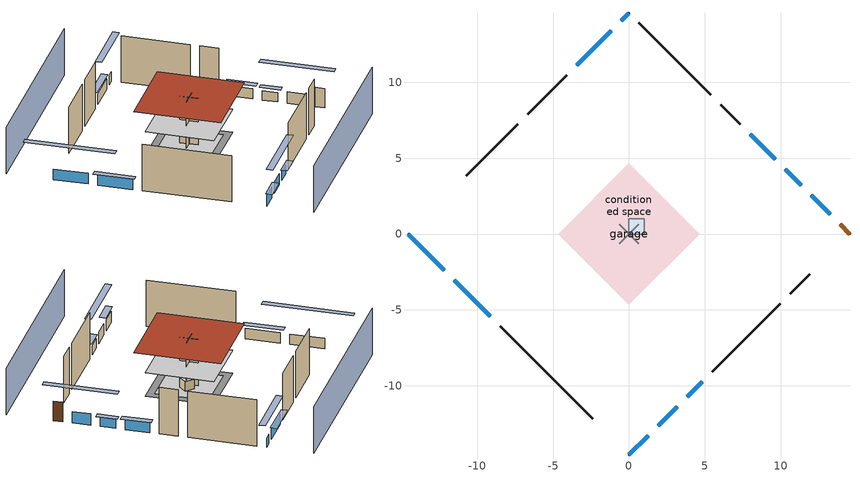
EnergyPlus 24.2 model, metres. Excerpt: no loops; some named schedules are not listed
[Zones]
central ac and furnace airloop ret air zone
 floor adiabatic (AdiabaticConst): 0,0 0,1 1,1 1,0 z0
 wall adiabatic (AdiabaticConst): 0,1 0,0 1,0 1,1 0,1 z0:1
 ceiling adiabatic (AdiabaticConst): 1,0 1,1 0,1 0,0 z1
conditioned space
 floor to garage (Floor1 construction): -3.66,0 0,3.66 3.66,0 0,-3.66 z0
 floor adiabatic (AdiabaticFloorConstruction): -4.67,0 0,4.67 4.67,0 0,-4.67 z2.44
 floor foundation (Slab2 construction): -4.67,0 0,4.67 4.67,0 0,-4.67 z0
 wall outside (AdiabaticWallConstruction 1): 14.58,0 13.93,0.65 z0:2.03
 wall outside (AdiabaticWallConstruction): -14.57,0 -12.19,-2.39 / -11.53,-3.05 -9.14,-5.43 z0:1.1; 0,-14.58 1.26,-13.31 / 1.92,-12.66 3.18,-11.4 z0:1.16; 0,14.58 -0.53,14.05 / 11.36,3.22 10.32,4.26 z0:0.98; -1.18,13.39 -3.44,11.14 / 9.66,4.91 7.98,6.59 z0:1.07; 13.27,1.3 12.01,2.56 z0:1.19; 3.83,-10.74 4.83,-9.74 z0:0.95
 wall outside (Wall3 construction): -8.48,-6.09 -2.39,-12.18 z0:4.88
 wall outside (Wall4 construction): -7.34,7.24 -10.72,3.86 z0:4.88
 wall outside (Wall7 construction): 5.38,9.2 0.66,13.92 z0:4.88
 wall outside (Wall8 construction): 5.49,-9.08 9.97,-4.6 z0:4.88
 wall to garage (Wall5 construction): 0.65,-0.65 -0.65,0.65 z0:4.88
 wall to garage (Wall6 construction): 0.65,0.65 -0.65,-0.65 z0:4.88
 window (WindowConstruction): -14.57,0 -12.19,-2.39 z0:1.1
 window (WindowConstruction 9): 0,-14.57 1.26,-13.32 z0:1.16
 window (WindowConstruction 1): -11.53,-3.05 -9.14,-5.43 z0:1.1
 window (WindowConstruction 2): 0,14.57 -0.53,14.05 z0:0.98
 window (WindowConstruction 3): -1.18,13.39 -3.44,11.14 z0:1.07
 window (WindowConstruction 4): 13.27,1.3 12.01,2.56 z0:1.19
 window (WindowConstruction 5): 11.35,3.22 10.32,4.26 z0:0.98
 window (WindowConstruction 6): 9.66,4.91 7.99,6.59 z0:1.07
 window (WindowConstruction 7): 1.92,-12.66 3.18,-11.4 z0:1.16
 window (WindowConstruction 8): 3.83,-10.74 4.83,-9.74 z0:0.94
 door (Door): 14.57,0 13.93,0.65 z0:2.03
 ceiling adiabatic (AdiabaticFloorConstruction): 0,-4.67 4.67,0 0,4.67 -4.67,0 z2.44
 roof outside (Roof1 construction): 0,5.93 -5.93,0 0,-5.93 5.93,0 z4.88
garage
 floor foundation (Slab1 construction): -3.66,0 0,3.66 3.66,0 0,-3.66 z0
 wall outside (Wall1 construction): -4.09,10.48 -6.68,7.9 z0:4.88
 wall outside (Wall2 construction): 7.33,7.25 6.04,8.54 z0:4.88
 wall outside (Wall9 construction): 10.63,-3.95 11.92,-2.65 z0:4.88
shading: 3.23,-17.81 17.81,-3.23 / -3.23,17.81 -17.81,3.23 z0:4.88; -10.25,-4.33 -16.51,1.94 -16.95,1.51 -10.68,-4.76 z3.84; 1.47,-13.1 -0.22,-14.79 0.22,-15.22 1.91,-13.53 z1.46; -8.92,-5.65 -11.74,-2.83 -12.18,-3.26 -9.36,-6.08 z1.4; -2.47,12.11 1.94,16.51 1.51,16.95 -2.9,12.54 z3.72; -3.65,10.92 -0.97,13.61 -1.4,14.04 -4.08,11.35 z1.37; 10.07,4.5 15.21,-0.64 15.64,-0.21 10.5,4.93 z3.93; 10.1,4.47 11.57,3 12,3.44 10.53,4.9 z1.28; 7.77,6.8 9.88,4.7 10.31,5.13 8.2,7.24 z1.37; 5.11,-9.46 -0.02,-14.6 0.41,-15.03 5.55,-9.89 z3.9; 5.05,-9.53 3.62,-10.96 4.05,-11.39 5.48,-9.96 z1.25
[Building]
Building 1: Terrain=Suburbs
[Site:Location]
Portland Intl Arpt_OR: Latitude {deg}=45.59; Longitude {deg}=-122.6; Time Zone {hr}=-8; Elevation {m}=33; Keep Site Location Information=Yes
[Site:GroundTemperature:Shallow]
10.2558, 8.96328, 8.85977, 9.47314, 11.9355, 14.3863, 16.5111, 17.8571, 17.9714, 16.8767, 14.8061, 12.4304
[Site:WaterMainsTemperature]
Calculation Method=Schedule; Temperature Schedule=mains temperature schedule
[Material] Roughness=Rough; Thermal Absorptance=0.9
Name | Thickness {m} | Conductivity {W/m-K} | Density {kg/m3} | Specific Heat {J/kg-K} | Solar Absorptance | Visible Absorptance
concrete 4.0 in. | 0.1016 | 1.803125 | 2242.8 | 837.4 | 0.7 | 0.7
door material | 0.04445 | 0.0612267 | 512.64 | 1214.23 | 0.7 | 0.7
exterior vertical ins; exterior vertical ins 1; roof rigid ins; wall rigid ins; wall rigid ins 1 | 0.051816 | 0.029427 | 32.04 | 1214.23 | 0.7 | 0.7
floor covering | 0.0127 | 0.0433444 | 54.468 | 1339.84 | 0.6 | 0.6
floor covering 1 | 0.0127 | 0.0450781 | 54.468 | 1339.84 | 0.9 | 0.9
floor rigid ins; wall rigid ins 2 | 0.512978 | 0.029427 | 32.04 | 1214.23 | 0.7 | 0.7
floor stud and cavity | 0.1397 | 0.923637 | 92.3553 | 1139.71 | 0.7 | 0.7
floor stud and cavity 1 | 0.1397 | 1.75129 | 37.0049 | 1207.88 | 0.7 | 0.7
furniture material conditioned space 1; furniture material garage 1 | 0.1524 | 0.115458 | 640.8 | 1214.23 | 0.6 | 0.6
gypsum board | 0.0127 | 0.160291 | 801 | 837.4 | 0.6 | 0.6
osb sheathing 0.5 in. | 0.0127 | 0.115458 | 512.64 | 1214.23 | 0.7 | 0.7
osb sheathing 0.75 in. | 0.01905 | 0.115458 | 512.64 | 1214.23 | 0.7 | 0.7
roof stud and cavity | 0.2032 | 0.132304 | 78.34581 | 1123.46 | 0.7 | 0.7
slate or tile shingles | 0.01905 | 0.840978 | 1899.972 | 799.717 | 0.75 | 0.75
wall stud and cavity | 0.1397 | 0.727959 | 139.0536 | 1170.24 | 0.6 | 0.6
wall stud and cavity 1 | 0.1397 | 0.0782429 | 139.0536 | 1170.24 | 0.7 | 0.7
wall stud and cavity 2 | 0.1397 | 0.744709 | 139.0536 | 1170.24 | 0.7 | 0.7
wall stud and cavity 3 | 0.0889 | 0.380278 | 52.3479 | 1209.89 | 0.7 | 0.7
wall stud and cavity 4 | 0.0889 | 0.391764 | 83.0341 | 1211.67 | 0.7 | 0.7
wood siding | 0.0254 | 0.102417 | 544.68 | 1172.36 | 0.85 | 0.85
wood siding 1; wood siding 2 | 0.0254 | 0.102417 | 544.68 | 1172.36 | 0.7 | 0.7
[Material:NoMass]
Adiabatic: Roughness=Rough; Thermal Resistance {m2-K/W}=176.1; Thermal Absorptance=0.9; Solar Absorptance=0.7; Visible Absorptance=0.7
[WindowMaterial:SimpleGlazingSystem]
WindowMaterial: U-Factor {W/m2-K}=4.76952; Solar Heat Gain Coefficient=0.63
[Construction]
AdiabaticConst: Adiabatic
AdiabaticFloorConstruction: floor stud and cavity 1, floor rigid ins, osb sheathing 0.75 in., floor covering
AdiabaticWallConstruction: wood siding 1, wall rigid ins 2, wall stud and cavity 3, gypsum board
AdiabaticWallConstruction 1: wood siding 2, wall rigid ins 2, wall stud and cavity 3, gypsum board
Door: door material
Floor1 construction: floor stud and cavity, osb sheathing 0.75 in., floor covering
furniture construction conditioned space 1: furniture material conditioned space 1
furniture construction garage 1: furniture material garage 1
PartitionWallConstruction: gypsum board, wall stud and cavity 4, gypsum board
Roof1 construction: slate or tile shingles, roof rigid ins, osb sheathing 0.75 in., roof stud and cavity, gypsum board
Slab1 construction: concrete 4.0 in.
Slab2 construction: concrete 4.0 in., floor covering 1
Wall1 construction; Wall2 construction; Wall9 construction: wood siding, osb sheathing 0.5 in., wall stud and cavity
Wall3 construction; Wall4 construction; Wall7 construction; Wall8 construction: wood siding, osb sheathing 0.5 in., wall stud and cavity 1, gypsum board
Wall5 construction: wall rigid ins, osb sheathing 0.5 in., wall stud and cavity 2, gypsum board
Wall6 construction: wall rigid ins 1, osb sheathing 0.5 in., wall stud and cavity 2, gypsum board
WindowConstruction; WindowConstruction 1; WindowConstruction 2; WindowConstruction 3; WindowConstruction 4; WindowConstruction 5; WindowConstruction 6; WindowConstruction 7; WindowConstruction 8; WindowConstruction 9: WindowMaterial
[Zone] Multiplier=1
Name | Volume {m3} | Part of Total Floor Area
central ac and furnace airloop ret air zone | 1 | No
conditioned space | 278.185 | Yes
garage | 65.242 | Yes
[Space]
Name | Zone | Space Type | Volume {m3}
central ac and furnace airloop ret air space | central ac and furnace airloop ret air zone | Plenum Space Type
conditioned space 1 | conditioned space |  | 278.185
garage 1 | garage |  | 65.242
[SpaceList]
Plenum Space Type: central ac and furnace airloop ret air space
[OtherEquipment] Design Level Calculation Method=EquipmentLevel
Name | Fuel Type | Zone or ZoneList or Space or SpaceList | Schedule | Design Level {W} | Fraction Latent | Fraction Radiant | Fraction Lost
central ac and furnace airloop_0 RetCondToRP; central ac and furnace airloop_0 RetSensLkToRP | None | central ac and furnace airloop ret air space | Always On Discrete | 0 | 0 | 0 | 0
central ac and furnace airloop_0 RetLatLkToRP | None | central ac and furnace airloop ret air space | Always On Discrete | 0 | 1 | 0 | 0
central ac and furnace airloop_0 SupCondToLv; central ac and furnace airloop_0 SupSensLkToCond; mech vent house fan sensible load | None | conditioned space 1 | Always On Discrete | 0 | 0 | 0 | 0
central ac and furnace airloop_0 SupLatLkToCond; mech vent house fan latent load | None | conditioned space 1 | Always On Discrete | 0 | 1 | 0 | 0
clothes dryer 1 | Electricity | conditioned space 1 | clothes_dryer | 0 | 0.015 | 0.081 | 0.85
cooking range 1 | NaturalGas | conditioned space 1 | cooking_range | 1796.58 | 0.16 | 0.384 | 0.2
general water use latent | None | conditioned space 1 | general water use schedule | 117.996 | 1 | 0 | 0
general water use sensible | None | conditioned space 1 | general water use schedule | -116.29 | 0 | 0.6 | 0
central ac and furnace airloop_0 RetCondToDZ; central ac and furnace airloop_0 SupCondToDZ; central ac and furnace airloop_0 SupSensLkToDZ; water heater sens | None | garage 1 | Always On Discrete | 0 | 0 | 0 | 0
central ac and furnace airloop_0 SupLatLkToDZ; water heater lat | None | garage 1 | Always On Discrete | 0 | 1 | 0 | 0
water heater energy adjustment1 | Electricity | garage 1 | Always On Discrete | 0.01 | 0 | 0 | 1
[SurfaceProperty:ExposedFoundationPerimeter] Exposed Perimeter Calculation Method=TotalExposedPerimeter
Name | Total Exposed Perimeter {m}
Slab2 | 24.20112
Slab1 | 14.6304
[SurfaceProperty:IncidentSolarMultiplier] Incident Solar Multiplier=1; Incident Solar Multiplier Schedule=trans schedule winter=0.85 summer=0.7
Window1; Window10; Window2; Window3; Window4; Window5; Window6; Window7; Window8; Window9
[InternalMass]
Name | Construction | Zone or ZoneList | Space or SpaceList | Surface Area {m2}
furniture mass conditioned space 1 | furniture construction conditioned space 1 | conditioned space | conditioned space 1 | 45.63397
partition wall mass | PartitionWallConstruction | conditioned space | conditioned space 1 | 114.085
furniture mass garage 1 | furniture construction garage 1 | garage | garage 1 | 2.67561
[Lights] Design Level Calculation Method=LightingLevel; Return Air Fraction=0; Fraction Radiant=0.6; Fraction Visible=0.2; Fraction Replaceable=1
Name | Zone or ZoneList or Space or SpaceList | Schedule | Lighting Level {W}
interior lighting | conditioned space 1 | lighting_interior | 738.804
garage lighting | garage 1 | lighting_garage | 47.903
[People]
occupants: Zone or ZoneList or Space or SpaceList=conditioned space 1; Number of People Schedule=occupants; Number of People Calculation Method=People; Number of People=6; Fraction Radiant=0.314171; Sensible Heat Fraction=0.56303; Activity Level Schedule=occupants activity schedule; Carbon Dioxide Generation Rate {m3/s-W}=0; Enable ASHRAE 55 Comfort Warnings=No; Mean Radiant Temperature Calculation Type=EnclosureAveraged
[ElectricEquipment] Zone or ZoneList or Space or SpaceList=conditioned space 1; Design Level Calculation Method=EquipmentLevel
Name | Schedule | Design Level {W} | Fraction Latent | Fraction Radiant | Fraction Lost
ceiling fan | ceiling_fan | 18.3232 | 0 | 0.558 | 0
clothes dryer | clothes_dryer | 5237.44 | 0.015 | 0.081 | 0.85
clothes washer | clothes_washer | 465.987 | 0.03 | 0.162 | 0.7
cooking range | cooking_range | 61.3017 | 0.16 | 0.384 | 0.2
dishwasher | dishwasher | 548.553 | 0.3 | 0.18 | 0.4
fridge | fridge schedule | 54.7945 | 0 | 0.6 | 0
mech vent bath fan 0 | mech vent bath fan 0 schedule | 30 | 0 | 0 | 1
mech vent house fan | mech vent house fan schedule | 0 | 0 | 0 | 1
mech vent house fan cfis | mech vent house fan cfis schedule | 0 | 0 | 0 | 0
mech vent range fan 0 | mech vent range fan 0 schedule | 30 | 0 | 0 | 1
misc permanent spa heater | misc permanent spa heater schedule | 584.841 | 0 | 0 | 1
misc permanent spa pump | misc permanent spa pump schedule | 611.601 | 0 | 0 | 1
misc plug loads | plug_loads_other | 459.456 | 0.021 | 0.558 | 0.049
misc tv | plug_loads_tv | 592.546 | 0 | 0.6 | 0
whole house fan | Always On Discrete | 0 | 0 | 0 | 1
[ZoneInfiltration:DesignFlowRate] Schedule=Always On Discrete; Design Flow Rate Calculation Method=Flow/Zone; Design Flow Rate {m3/s}=0
Name | Zone or ZoneList or Space or SpaceList
infil flow; natural vent flow; whole house fan flow | conditioned space 1
garage 1 duct leakage imbalance infil flow | garage 1
[ZoneMixing] Schedule=Always On Continuous; Design Flow Rate Calculation Method=Flow/Zone; Design Flow Rate {m3/s}=0
Name | Zone or Space | Source Zone or Space
central ac and furnace airloop_0 ZoneMixDZToCond mix | conditioned space | garage
central ac and furnace airloop_0 ZoneMixCondToDZ mix | garage | conditioned space
[ZoneInfiltration:EffectiveLeakageArea]
infil garage 1: Zone or Space=garage 1; Schedule=Always On Discrete; Effective Air Leakage Area {cm2}=135.918; Stack Coefficient=0.000129147; Wind Coefficient=4.38083e-05
[AvailabilityManager:Scheduled]
central ac and furnace airloop Availability Manager: Schedule=Always On Discrete
[AirLoopHVAC:ReturnPlenum]
Air Loop HVAC Return Plenum 1: Zone=central ac and furnace airloop ret air zone
[WaterUse:Equipment]
dishwasher: Peak Flow Rate {m3/s}=4.69127e-06; Flow Rate Fraction Schedule=hot_water_dishwasher
[Foundation:Kiva] Exterior Vertical Insulation Depth {m}=0.6096; Wall Height Above Grade {m}=0.1016; Wall Depth Below Slab {m}=0.2032
Name | Initial Indoor Air Temperature {C} | Exterior Vertical Insulation Material
Foundation Kiva 1 | 13.4258 | exterior vertical ins
Foundation Kiva 2 | 15 | exterior vertical ins 1
[Foundation:Kiva:Settings]
Soil Conductivity {W/m-K}=1.3848; Soil Density {kg/m3}=1842.3; Soil Specific Heat {J/kg-K}=418.7; Ground Solar Absorptivity=0.9; Ground Thermal Absorptivity=0.9; Ground Surface Roughness {m}=0.03; Far-Field Width {m}=40; Deep-Ground Boundary Condition=ZeroFlux; Deep-Ground Depth {m}=40; Minimum Cell Dimension {m}=0.2; Maximum Cell Growth Coefficient=3; Simulation Timestep=Timestep
[Exterior:Lights]
exterior lighting: Schedule=exterior lighting schedule; Design Level {W}=37.1441
[EnergyManagementSystem:GlobalVariable]
central_ac_and_furnace_airloop_0_DuctImbalLkExhFanEquivCond
central_ac_and_furnace_airloop_0_DuctImbalLkExhFanEquivDZ
central_ac_and_furnace_airloop_0_DuctImbalLkSupFanEquivCond
central_ac_and_furnace_airloop_0_DuctImbalLkSupFanEquivDZ
central_ac_and_furnace_airloop_0_DZ_T
central_ac_and_furnace_airloop_0_DZ_W
central_ac_and_furnace_airloop_0_RetCondToDZ
central_ac_and_furnace_airloop_0_RetCondToRP
central_ac_and_furnace_airloop_0_RetLatLkToRP
central_ac_and_furnace_airloop_0_RetSensLkToRP
central_ac_and_furnace_airloop_0_SupCondToDZ
central_ac_and_furnace_airloop_0_SupCondToLv
central_ac_and_furnace_airloop_0_SupLatLkToCond
central_ac_and_furnace_airloop_0_SupLatLkToDZ
central_ac_and_furnace_airloop_0_SupSensLkToCond
central_ac_and_furnace_airloop_0_SupSensLkToDZ
central_ac_and_furnace_airloop_0_ZoneMixCondToDZ
central_ac_and_furnace_airloop_0_ZoneMixDZToCond
central_ac_and_furnace_airloop_AH_MFR
central_ac_and_furnace_airloop_AH_Tout
central_ac_and_furnace_airloop_AH_VFR
central_ac_and_furnace_airloop_AH_Wout
central_ac_and_furnace_airloop_Fan_RTF
central_ac_and_furnace_airloop_RA_T
central_ac_and_furnace_airloop_Ra_W
infil_program_Qfan
infil_program_Qinf
natural_vent_program_Qnv
natural_vent_program_Qwhf
[EnergyManagementSystem:Sensor]
Name | Output:Variable or Output:Meter Index Key | Output:Variable or Output:Meter
airflow_gain | infil flow | Infiltration Sensible Heat Gain Energy
airflow_gain_1 | natural vent flow | Infiltration Sensible Heat Gain Energy
airflow_gain_2 | whole house fan flow | Infiltration Sensible Heat Gain Energy
airflow_loss | infil flow | Infiltration Sensible Heat Loss Energy
airflow_loss_1 | natural vent flow | Infiltration Sensible Heat Loss Energy
airflow_loss_2 | whole house fan flow | Infiltration Sensible Heat Loss Energy
central_ac_and_furnace_airloop_0_DZ_T_s | garage | Zone Air Temperature
central_ac_and_furnace_airloop_0_DZ_W_s | garage | Zone Mean Air Humidity Ratio
central_ac_and_furnace_airloop_AH_MFR_s | Node 5 | System Node Mass Flow Rate
central_ac_and_furnace_airloop_AH_Tout_s | Node 5 | System Node Temperature
central_ac_and_furnace_airloop_AH_VFR_s | Node 5 | System Node Current Density Volume Flow Rate
central_ac_and_furnace_airloop_AH_Wout_s | Node 5 | System Node Humidity Ratio
central_ac_and_furnace_airloop_RA_T_s | Node 8 | System Node Temperature
central_ac_and_furnace_airloop_Ra_W_s | Node 8 | System Node Humidity Ratio
clg_load_cond |  | Cooling:EnergyTransfer:Zone:CONDITIONED SPACE
clg_load_duct |  | Cooling:EnergyTransfer:Zone:CENTRAL AC AND FURNACE AIRLOOP RET AIR ZONE
clg_sp_s; clg_sp_s_1 | cooling setpoint | Schedule Value
clothes_dryer_exhaust_0_sch_s | clothes_dryer | Schedule Value
cool_season | cooling season schedule | Schedule Value
ducts_conv | central ac and furnace airloop_0 RetCondToRP | Other Equipment Convective Heating Energy
ducts_conv_1 | central ac and furnace airloop_0 RetLatLkToRP | Other Equipment Convective Heating Energy
ducts_conv_2 | central ac and furnace airloop_0 RetSensLkToRP | Other Equipment Convective Heating Energy
ducts_conv_3 | central ac and furnace airloop_0 SupCondToLv | Other Equipment Convective Heating Energy
ducts_conv_4 | central ac and furnace airloop_0 SupLatLkToCond | Other Equipment Convective Heating Energy
ducts_conv_5 | central ac and furnace airloop_0 SupSensLkToCond | Other Equipment Convective Heating Energy
ducts_rad | central ac and furnace airloop_0 RetCondToRP | Other Equipment Radiant Heating Energy
ducts_rad_1 | central ac and furnace airloop_0 RetLatLkToRP | Other Equipment Radiant Heating Energy
ducts_rad_2 | central ac and furnace airloop_0 RetSensLkToRP | Other Equipment Radiant Heating Energy
ducts_rad_3 | central ac and furnace airloop_0 SupCondToLv | Other Equipment Radiant Heating Energy
ducts_rad_4 | central ac and furnace airloop_0 SupLatLkToCond | Other Equipment Radiant Heating Energy
ducts_rad_5 | central ac and furnace airloop_0 SupSensLkToCond | Other Equipment Radiant Heating Energy
htg_load_cond |  | Heating:EnergyTransfer:Zone:CONDITIONED SPACE
htg_load_duct |  | Heating:EnergyTransfer:Zone:CENTRAL AC AND FURNACE AIRLOOP RET AIR ZONE
htg_sp_s; htg_sp_s_1 | heating setpoint | Schedule Value
ig_ee_conv | ceiling fan | Electric Equipment Convective Heating Energy
ig_ee_conv_1 | clothes dryer | Electric Equipment Convective Heating Energy
ig_ee_conv_10 | whole house fan | Electric Equipment Convective Heating Energy
ig_ee_conv_3 | cooking range | Electric Equipment Convective Heating Energy
ig_ee_conv_4 | dishwasher | Electric Equipment Convective Heating Energy
ig_ee_conv_5 | fridge | Electric Equipment Convective Heating Energy
ig_ee_conv_6 | misc permanent spa heater | Electric Equipment Convective Heating Energy
ig_ee_conv_7 | misc permanent spa pump | Electric Equipment Convective Heating Energy
ig_ee_conv_8 | misc plug loads | Electric Equipment Convective Heating Energy
ig_ee_conv_9 | misc tv | Electric Equipment Convective Heating Energy
ig_ee_rad | ceiling fan | Electric Equipment Radiant Heating Energy
ig_ee_rad_1 | clothes dryer | Electric Equipment Radiant Heating Energy
ig_ee_rad_10 | whole house fan | Electric Equipment Radiant Heating Energy
ig_ee_rad_3 | cooking range | Electric Equipment Radiant Heating Energy
ig_ee_rad_4 | dishwasher | Electric Equipment Radiant Heating Energy
ig_ee_rad_5 | fridge | Electric Equipment Radiant Heating Energy
ig_ee_rad_6 | misc permanent spa heater | Electric Equipment Radiant Heating Energy
ig_ee_rad_7 | misc permanent spa pump | Electric Equipment Radiant Heating Energy
ig_ee_rad_8 | misc plug loads | Electric Equipment Radiant Heating Energy
ig_ee_rad_9 | misc tv | Electric Equipment Radiant Heating Energy
ig_lgt_conv | interior lighting | Lights Convective Heating Energy
ig_lgt_rad | interior lighting | Lights Radiant Heating Energy
ig_lgt_vis | interior lighting | Lights Visible Radiation Heating Energy
ig_oe_conv | clothes dryer 1 | Other Equipment Convective Heating Energy
ig_oe_conv_1 | cooking range 1 | Other Equipment Convective Heating Energy
ig_oe_conv_2 | general water use latent | Other Equipment Convective Heating Energy
ig_oe_conv_3 | general water use sensible | Other Equipment Convective Heating Energy
ig_oe_rad | clothes dryer 1 | Other Equipment Radiant Heating Energy
ig_oe_rad_1 | cooking range 1 | Other Equipment Radiant Heating Energy
ig_oe_rad_2 | general water use latent | Other Equipment Radiant Heating Energy
ig_oe_rad_3 | general water use sensible | Other Equipment Radiant Heating Energy
ig_ppl_conv | occupants | People Convective Heating Energy
ig_ppl_rad | occupants | People Radiant Heating Energy
im_conv | furniture mass conditioned space 1 | Surface Inside Face Convection Heat Gain Energy
im_conv_1 | partition wall mass | Surface Inside Face Convection Heat Gain Energy
im_ig | furniture mass conditioned space 1 | Surface Inside Face Internal Gains Radiation Heat Gain Energy
im_ig_1 | partition wall mass | Surface Inside Face Internal Gains Radiation Heat Gain Energy
im_lgt | furniture mass conditioned space 1 | Surface Inside Face Lights Radiation Heat Gain Energy
im_lgt_1 | partition wall mass | Surface Inside Face Lights Radiation Heat Gain Energy
im_sol | furniture mass conditioned space 1 | Surface Inside Face Solar Radiation Heat Gain Energy
im_sol_1 | partition wall mass | Surface Inside Face Solar Radiation Heat Gain Energy
im_surf | furniture mass conditioned space 1 | Surface Inside Face Net Surface Thermal Radiation Heat Gain Energy
im_surf_1 | partition wall mass | Surface Inside Face Net Surface Thermal Radiation Heat Gain Energy
mech_vent_bath_fan_0_sch_s | mech vent bath fan 0 schedule | Schedule Value
mech_vent_range_fan_0_sch_s | mech vent range fan 0 schedule | Schedule Value
mv_conv | mech vent bath fan 0 | Electric Equipment Convective Heating Energy
mv_conv_1 | mech vent house fan | Electric Equipment Convective Heating Energy
mv_conv_2 | mech vent house fan cfis | Electric Equipment Convective Heating Energy
mv_conv_3 | mech vent range fan 0 | Electric Equipment Convective Heating Energy
mv_conv_4 | mech vent house fan latent load | Other Equipment Convective Heating Energy
mv_conv_5 | mech vent house fan sensible load | Other Equipment Convective Heating Energy
mv_rad | mech vent bath fan 0 | Electric Equipment Radiant Heating Energy
mv_rad_1 | mech vent house fan | Electric Equipment Radiant Heating Energy
mv_rad_2 | mech vent house fan cfis | Electric Equipment Radiant Heating Energy
mv_rad_3 | mech vent range fan 0 | Electric Equipment Radiant Heating Energy
mv_rad_4 | mech vent house fan latent load | Other Equipment Radiant Heating Energy
mv_rad_5 | mech vent house fan sensible load | Other Equipment Radiant Heating Energy
natural_vent_s | natural vent schedule | Schedule Value
out_pb_s |  | Site Outdoor Air Barometric Pressure
out_wt_s |  | Site Outdoor Air Humidity Ratio
site_vw_s |  | Site Wind Speed
ss_back_out | Window1 | Surface Window Shortwave from Zone Back Out Window Heat Transfer Rate
ss_back_out_1 | Window10 | Surface Window Shortwave from Zone Back Out Window Heat Transfer Rate
ss_back_out_2 | Window2 | Surface Window Shortwave from Zone Back Out Window Heat Transfer Rate
ss_back_out_3 | Window3 | Surface Window Shortwave from Zone Back Out Window Heat Transfer Rate
ss_back_out_4 | Window4 | Surface Window Shortwave from Zone Back Out Window Heat Transfer Rate
ss_back_out_5 | Window5 | Surface Window Shortwave from Zone Back Out Window Heat Transfer Rate
ss_back_out_6 | Window6 | Surface Window Shortwave from Zone Back Out Window Heat Transfer Rate
ss_back_out_7 | Window7 | Surface Window Shortwave from Zone Back Out Window Heat Transfer Rate
ss_back_out_8 | Window8 | Surface Window Shortwave from Zone Back Out Window Heat Transfer Rate
ss_back_out_9 | Window9 | Surface Window Shortwave from Zone Back Out Window Heat Transfer Rate
ss_conv | Door1 | Surface Inside Face Convection Heat Gain Energy
ss_conv_1 | Window1 | Surface Inside Face Convection Heat Gain Energy
ss_conv_10 | Window9 | Surface Inside Face Convection Heat Gain Energy
ss_conv_2 | Window10 | Surface Inside Face Convection Heat Gain Energy
ss_conv_3 | Window2 | Surface Inside Face Convection Heat Gain Energy
ss_conv_4 | Window3 | Surface Inside Face Convection Heat Gain Energy
ss_conv_5 | Window4 | Surface Inside Face Convection Heat Gain Energy
ss_conv_6 | Window5 | Surface Inside Face Convection Heat Gain Energy
ss_conv_7 | Window6 | Surface Inside Face Convection Heat Gain Energy
ss_conv_8 | Window7 | Surface Inside Face Convection Heat Gain Energy
ss_conv_9 | Window8 | Surface Inside Face Convection Heat Gain Energy
ss_ig | Door1 | Surface Inside Face Internal Gains Radiation Heat Gain Energy
ss_ig_1 | Window1 | Surface Inside Face Internal Gains Radiation Heat Gain Energy
ss_ig_10 | Window9 | Surface Inside Face Internal Gains Radiation Heat Gain Energy
ss_ig_2 | Window10 | Surface Inside Face Internal Gains Radiation Heat Gain Energy
